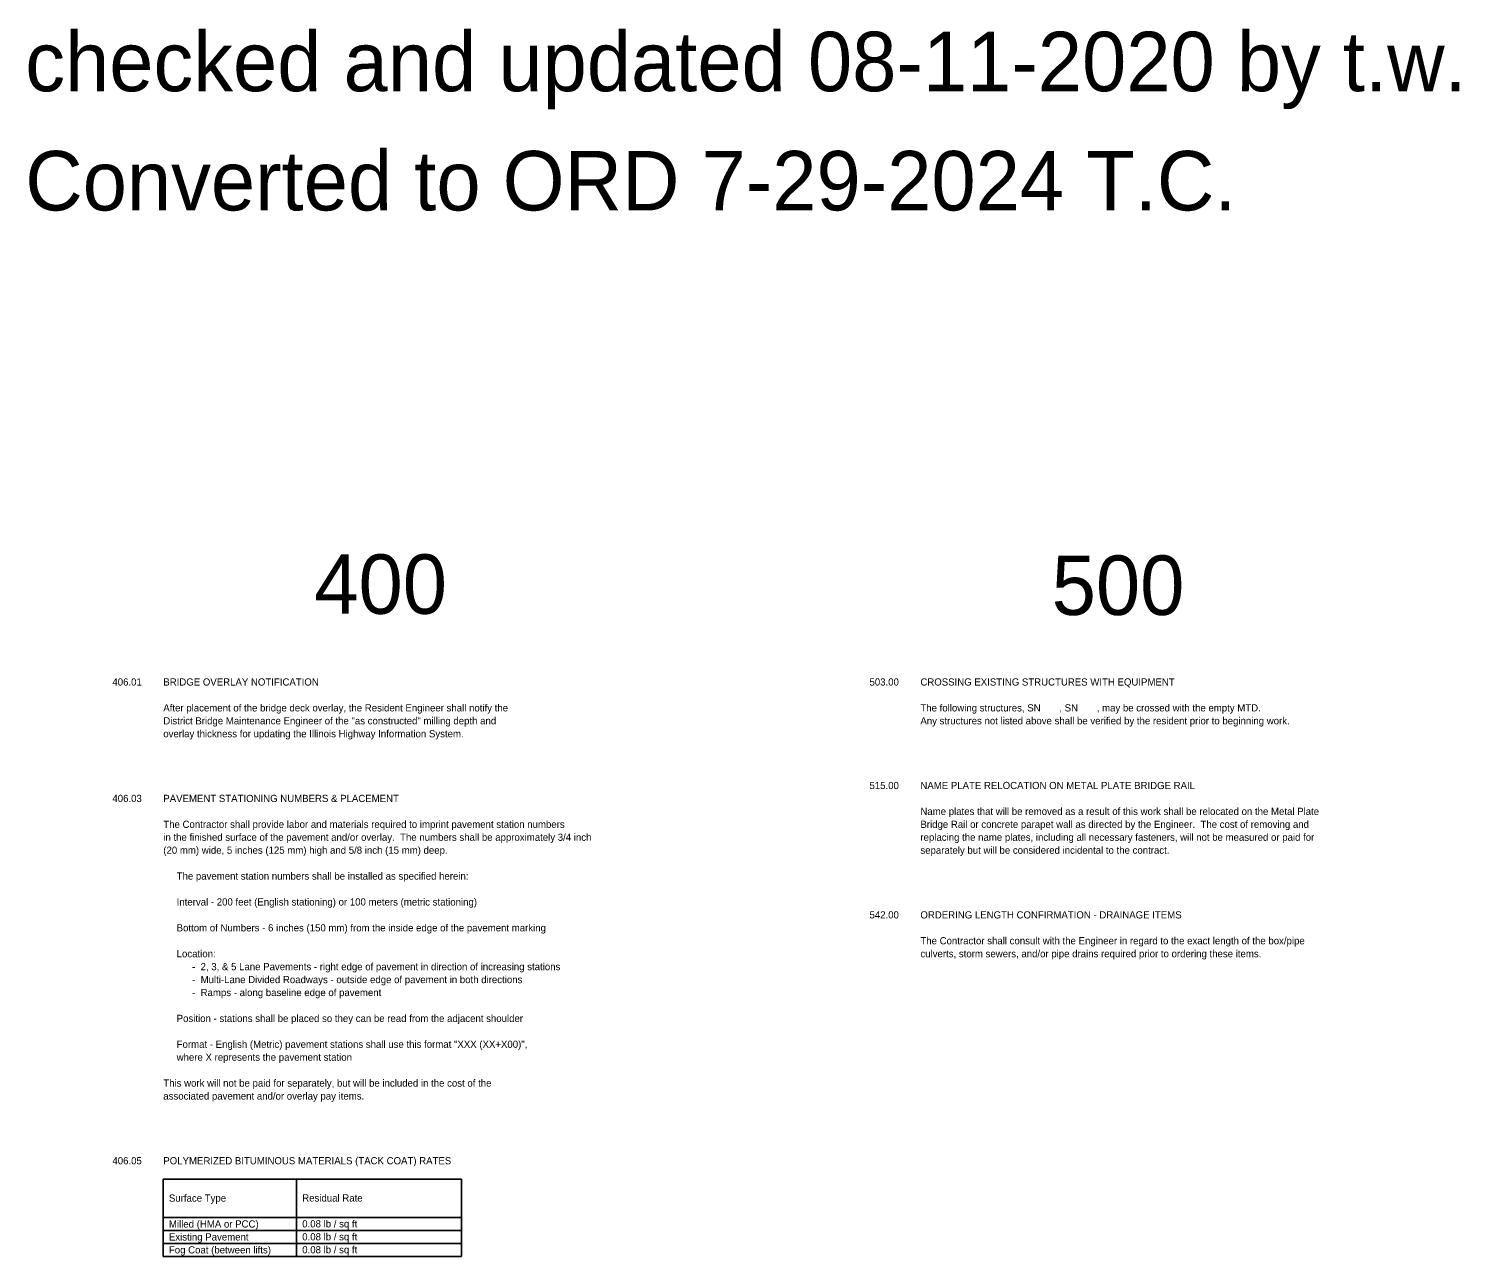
# Model space of a CAD drawing. Extents: x -1.76 to 5.64, y 2.26 to 5.8.
# Drawn here: x 0.92 to 2.91, y 4.092 to 5.8 of the extents above; entities that cross this region are included whole.
import ezdxf

# ---------------------------------------------------------------- set-up
doc = ezdxf.new("R2010")
doc.units = 0
doc.layers.add('RD_Pr_Roadway_Notes', color=7, linetype='Continuous')

msp = doc.modelspace()

# ---------------------------------------------------------------- linework, layer by layer
at = {"layer": 'RD_Pr_Roadway_Notes'}
for p, q in [((1.1076, 4.1996), (1.5225, 4.1996)), ((1.1076, 4.1996), (1.5225, 4.1996)), ((1.1076, 4.1996), (1.1076, 4.0922)), ((1.293, 4.1996), (1.293, 4.0922)), ((1.5225, 4.1996), (1.5225, 4.0922)), ((1.1076, 4.1462), (1.5225, 4.1462)), ((1.1076, 4.1282), (1.5225, 4.1282)), ((1.1076, 4.1102), (1.5225, 4.1102)), ((1.1076, 4.0922), (1.5225, 4.0922))]:
    msp.add_line(p, q, dxfattribs=at)

# ---------------------------------------------------------------- texts
for s, height, p in [('checked and updated 08-11-2020 by t.w.', 0.082711, (0.9156, 5.7131)), ('Converted to ORD 7-29-2024 T.C.', 0.082711, (0.9156, 5.5473)), ('400', 0.08271, (1.3176, 4.9861)), ('500', 0.08271, (2.3431, 4.9845)), ('406.01', 0.01, (1.0368, 4.8863)), ('BRIDGE OVERLAY NOTIFICATION', 0.01, (1.1076, 4.8863)), ('503.00', 0.01, (2.0897, 4.8863)), ('CROSSING EXISTING STRUCTURES WITH EQUIPMENT', 0.01, (2.1605, 4.8863)), ('After placement of the bridge deck overlay, the Resident Engineer shall notify the', 0.01, (1.1076, 4.8503)), ('The following structures, SN       , SN       , may be crossed with the empty MTD.', 0.01, (2.1605, 4.8503)), ('District Bridge Maintenance Engineer of the "as constructed" milling depth and', 0.01, (1.1076, 4.8323)), ('Any structures not listed above shall be verified by the resident prior to beginning work.', 0.01, (2.1605, 4.8323)), ('overlay thickness for updating the Illinois Highway Information System.', 0.01, (1.1076, 4.8143)), ('515.00', 0.01, (2.0897, 4.7423)), ('NAME PLATE RELOCATION ON METAL PLATE BRIDGE RAIL', 0.01, (2.1605, 4.7423)), ('406.03', 0.01, (1.0368, 4.7243)), ('PAVEMENT STATIONING NUMBERS & PLACEMENT', 0.01, (1.1076, 4.7243)), ('Name plates that will be removed as a result of this work shall be relocated on the Metal Plate', 0.01, (2.1605, 4.7063)), ('The Contractor shall provide labor and materials required to imprint pavement station numbers', 0.01, (1.1076, 4.6883)), ('Bridge Rail or concrete parapet wall as directed by the Engineer.  The cost of removing and', 0.01, (2.1605, 4.6883)), ('in the finished surface of the pavement and/or overlay.  The numbers shall be approximately 3/4 inch', 0.01, (1.1076, 4.6703)), ('replacing the name plates, including all necessary fasteners, will not be measured or paid for', 0.01, (2.1605, 4.6703)), ('(20 mm) wide, 5 inches (125 mm) high and 5/8 inch (15 mm) deep.', 0.01, (1.1076, 4.6523)), ('separately but will be considered incidental to the contract.', 0.01, (2.1605, 4.6523)), ('     The pavement station numbers shall be installed as specified herein:', 0.01, (1.1076, 4.6163)), ('     Interval - 200 feet (English stationing) or 100 meters (metric stationing)  ', 0.01, (1.1076, 4.5803)), ('542.00', 0.01, (2.0897, 4.5623)), ('ORDERING LENGTH CONFIRMATION - DRAINAGE ITEMS', 0.01, (2.1605, 4.5623)), ('     Bottom of Numbers - 6 inches (150 mm) from the inside edge of the pavement marking', 0.01, (1.1076, 4.5443)), ('The Contractor shall consult with the Engineer in regard to the exact length of the box/pipe', 0.01, (2.1605, 4.5263)), ('     Location:', 0.01, (1.1076, 4.5083)), ('culverts, storm sewers, and/or pipe drains required prior to ordering these items.', 0.01, (2.1605, 4.5083)), ('-  2, 3, & 5 Lane Pavements - right edge of pavement in direction of increasing stations', 0.01, (1.1476, 4.4903)), ('-  Multi-Lane Divided Roadways - outside edge of pavement in both directions', 0.01, (1.1476, 4.4723)), ('-  Ramps - along baseline edge of pavement', 0.01, (1.1476, 4.4543)), ('     Position - stations shall be placed so they can be read from the adjacent shoulder', 0.01, (1.1076, 4.4183)), ('     Format - English (Metric) pavement stations shall use this format "XXX (XX+X00)",', 0.01, (1.1076, 4.3823)), ('     where X represents the pavement station', 0.01, (1.1076, 4.3643)), ('This work will not be paid for separately, but will be included in the cost of the ', 0.01, (1.1076, 4.3283)), ('associated pavement and/or overlay pay items.', 0.01, (1.1076, 4.3103)), ('406.05', 0.01, (1.0368, 4.2203)), ('POLYMERIZED BITUMINOUS MATERIALS (TACK COAT) RATES', 0.01, (1.1076, 4.2203)), ('Surface Type', 0.01, (1.1154, 4.1683)), ('Residual Rate', 0.01, (1.3008, 4.1685)), ('Milled (HMA or PCC)             ', 0.01, (1.1154, 4.1323)), ('0.08 lb / sq ft', 0.01, (1.3008, 4.1325)), ('Existing Pavement', 0.01, (1.1154, 4.1143)), ('0.08 lb / sq ft', 0.01, (1.3008, 4.1145)), ('Fog Coat (between lifts)                        ', 0.01, (1.1154, 4.0963)), ('0.08 lb / sq ft', 0.01, (1.3008, 4.0965))]:
    msp.add_text(s, height=height, dxfattribs=at).set_placement(p)

doc.saveas('drawing.dxf')
